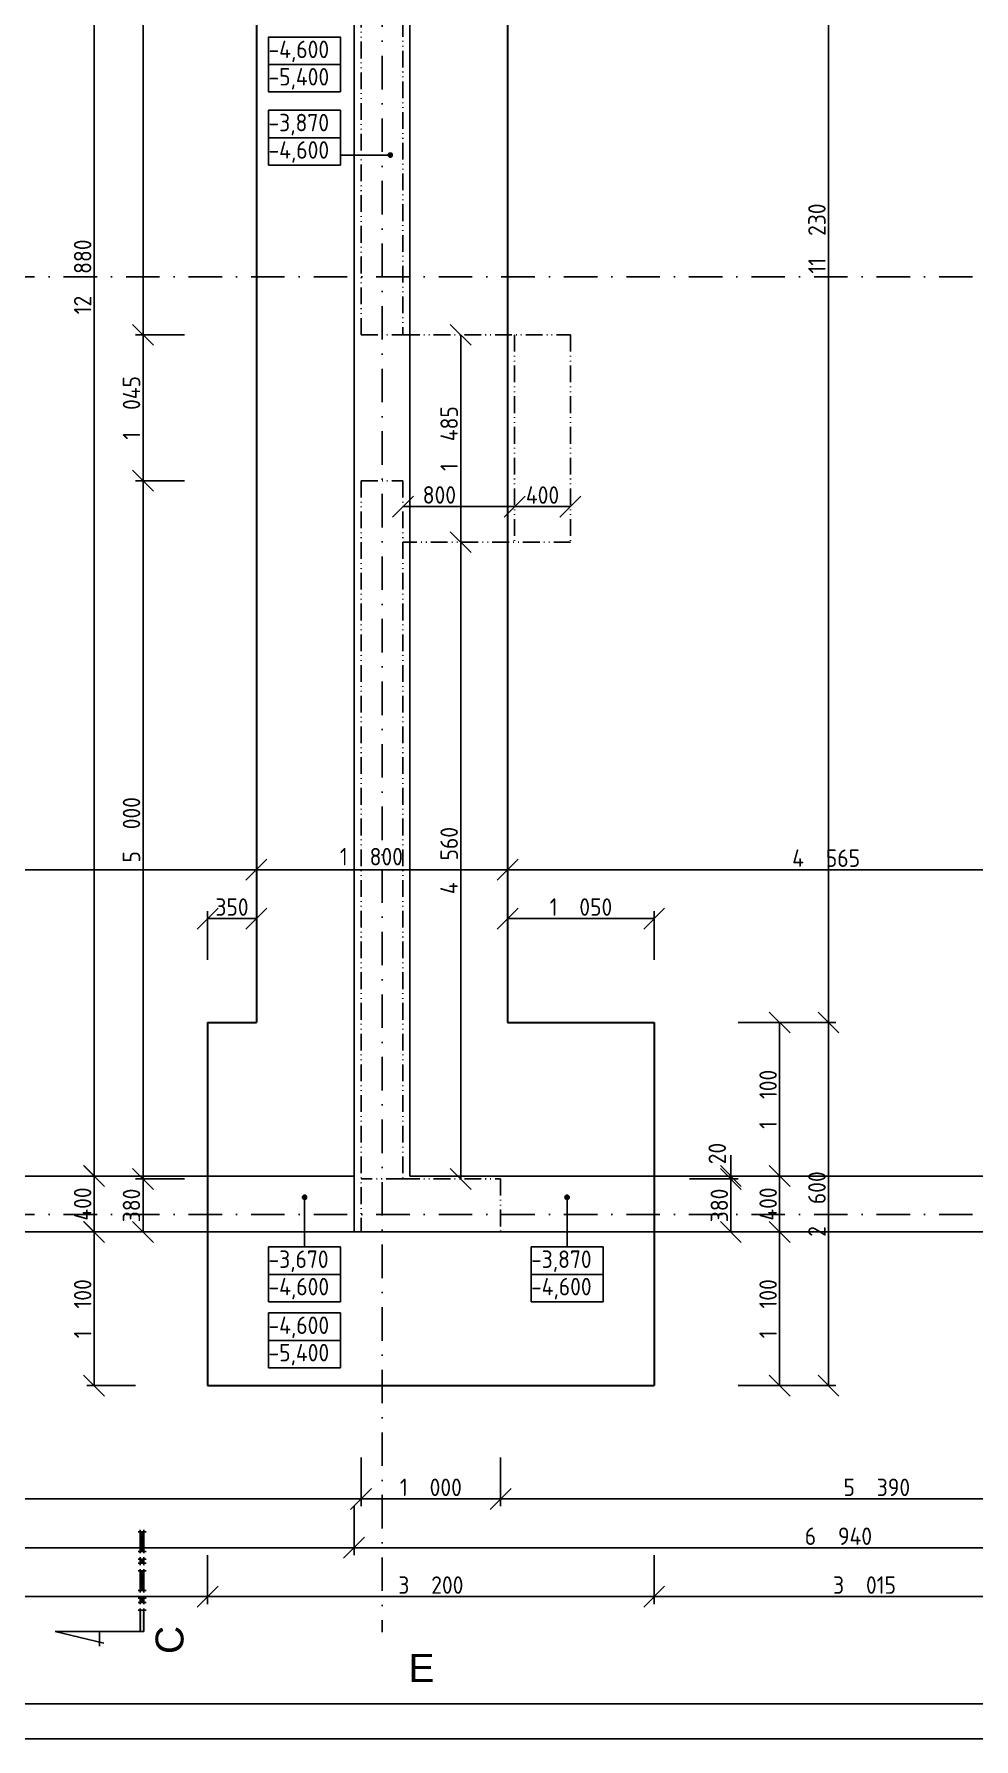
# Model space of a CAD drawing. Extents: x 4511820 to 5180432, y -1526536 to -944957.
# Drawn here: x 4998168 to 5004902, y -1502899 to -1490689 of the extents above; entities that cross this region are included whole.
import ezdxf

# ---------------------------------------------------------------- set-up
doc = ezdxf.new("R2010")
doc.units = 0
doc.header["$MEASUREMENT"] = 0
doc.linetypes.add('ACAD_ISO12W100', pattern=[22, 12, -3, 0.5, -3, 0.5, -3])
doc.linetypes.add('BODKOCIARKOVANA_3', pattern=[5.6, 3, -1.3, 0, -1.3])
doc.layers.get('0').update_dxf_attribs({"linetype": 'CONTINUOUS'})
doc.layers.get('Defpoints').update_dxf_attribs({"color": 61, "linetype": 'CONTINUOUS'})
for name, color, linetype in [('KÓTY', 4, 'CONTINUOUS'), ('MÚRY', 1, 'CONTINUOUS'), ('osi', 253, 'CONTINUOUS'), ('TENKÁ', 7, 'CONTINUOUS')]:
    doc.layers.add(name, color=color, linetype=linetype)
doc.styles.add('styl1', font='arial.ttf')
doc.styles.add('STYLE1', font='isocp.shx')
doc.dimstyles.new('STANDARD-50', dxfattribs={"dimtxt": 125, "dimasz": 150, "dimexe": 10, "dimexo": 200, "dimgap": 20, "dimtad": 1, "dimdsep": 46, "dimlunit": 6, "dimtxsty": 'STYLE1', "dimblk1": 'OBLIQUE', "dimblk2": 'OBLIQUE', "dimsah": 1, "dimcen": 2.5, "dimse1": 1, "dimse2": 1, "dimadec": 0, "dimazin": 0, "dimtfac": 1, "dimtmove": 1, "dimatfit": 3, "dimldrblk": 'OBLIQUE', "dimfxl": 1, "dimtolj": 1, "dimtzin": 0, "dimarcsym": 0})

# ---------------------------------------------------------------- blocks, each defined once
blk = doc.blocks.new('_OBLIQUE')
at = {"color": 0, "linetype": 'ByBlock'}
blk.add_line((-0.5, -0.5), (0.5, 0.5), dxfattribs=at)
blk = doc.blocks.new('*D43510')
at = {"layer": 'Defpoints', "color": 0}
for p in [(5002611, -1497768), (5002611, -1500368), (5003860, -1500368)]:
    blk.add_point(p, dxfattribs=at)
at = {"layer": 'KÓTY', "color": 0, "lineweight": -2}
blk.add_line((5003860, -1497768), (5003860, -1500368), dxfattribs=at)
at = {"layer": 'KÓTY', "color": 0, "linetype": 'ByBlock', "lineweight": -2, "xscale": 150, "yscale": 150, "zscale": 150}
for p, rotation in [((5003860, -1497768), 90), ((5003860, -1500368), 270)]:
    blk.add_blockref('_OBLIQUE', p, dxfattribs=dict(at, rotation=rotation))
at = {"layer": 'KÓTY', "color": 0, "insert": (5003777, -1499068), "char_height": 125, "attachment_point": 5, "rotation": 90, "style": 'STYLE1'}
blk.add_mtext('\\A1;2ﾠ600', dxfattribs=at)
blk = doc.blocks.new('*D43511')
at = {"layer": 'Defpoints', "color": 0}
for p in [(5001561, -1486538), (5001561, -1497768), (5003860, -1497768)]:
    blk.add_point(p, dxfattribs=at)
at = {"layer": 'KÓTY', "color": 0, "lineweight": -2}
blk.add_line((5003860, -1486538), (5003860, -1497768), dxfattribs=at)
at = {"layer": 'KÓTY', "color": 0, "linetype": 'ByBlock', "lineweight": -2, "xscale": 150, "yscale": 150, "zscale": 150}
for p, rotation in [((5003860, -1486538), 90), ((5003860, -1497768), 270)]:
    blk.add_blockref('_OBLIQUE', p, dxfattribs=dict(at, rotation=rotation))
at = {"layer": 'KÓTY', "color": 0, "insert": (5003777, -1492153), "char_height": 125, "attachment_point": 5, "rotation": 90, "style": 'STYLE1'}
blk.add_mtext('\\A1;11ﾠ230', dxfattribs=at)
blk = doc.blocks.new('*D43513')
at = {"layer": 'Defpoints', "color": 0}
for p in [(5002611, -1497768), (5002611, -1498868), (5003510, -1498868)]:
    blk.add_point(p, dxfattribs=at)
at = {"layer": 'KÓTY', "color": 0, "lineweight": -2}
blk.add_line((5003510, -1497768), (5003510, -1498868), dxfattribs=at)
at = {"layer": 'KÓTY', "color": 0, "linetype": 'ByBlock', "lineweight": -2, "xscale": 150, "yscale": 150, "zscale": 150}
for p, rotation in [((5003510, -1497768), 90), ((5003510, -1498868), 270)]:
    blk.add_blockref('_OBLIQUE', p, dxfattribs=dict(at, rotation=rotation))
at = {"layer": 'KÓTY', "color": 0, "insert": (5003427, -1498318), "char_height": 125, "attachment_point": 5, "rotation": 90, "style": 'STYLE1'}
blk.add_mtext('\\A1;1ﾠ100', dxfattribs=at)
blk = doc.blocks.new('*D43514')
at = {"layer": 'Defpoints', "color": 0}
for p in [(5002611, -1498868), (5002611, -1499268), (5003510, -1499268)]:
    blk.add_point(p, dxfattribs=at)
at = {"layer": 'KÓTY', "color": 0, "lineweight": -2}
blk.add_line((5003510, -1498868), (5003510, -1499268), dxfattribs=at)
at = {"layer": 'KÓTY', "color": 0, "linetype": 'ByBlock', "lineweight": -2, "xscale": 150, "yscale": 150, "zscale": 150}
for p, rotation in [((5003510, -1498868), 90), ((5003510, -1499268), 270)]:
    blk.add_blockref('_OBLIQUE', p, dxfattribs=dict(at, rotation=rotation))
at = {"layer": 'KÓTY', "color": 0, "insert": (5003427.5, -1499068), "char_height": 125, "attachment_point": 5, "rotation": 90, "style": 'STYLE1'}
blk.add_mtext('\\A1;400', dxfattribs=at)
blk = doc.blocks.new('*D43515')
at = {"layer": 'Defpoints', "color": 0}
for p in [(5002611, -1499268), (5002611, -1500368), (5003510, -1500368)]:
    blk.add_point(p, dxfattribs=at)
at = {"layer": 'KÓTY', "color": 0, "lineweight": -2}
blk.add_line((5003510, -1499268), (5003510, -1500368), dxfattribs=at)
at = {"layer": 'KÓTY', "color": 0, "linetype": 'ByBlock', "lineweight": -2, "xscale": 150, "yscale": 150, "zscale": 150}
for p, rotation in [((5003510, -1499268), 90), ((5003510, -1500368), 270)]:
    blk.add_blockref('_OBLIQUE', p, dxfattribs=dict(at, rotation=rotation))
at = {"layer": 'KÓTY', "color": 0, "insert": (5003427, -1499818), "char_height": 125, "attachment_point": 5, "rotation": 90, "style": 'STYLE1'}
blk.add_mtext('\\A1;1ﾠ100', dxfattribs=at)
blk = doc.blocks.new('*D43516')
at = {"layer": 'Defpoints', "color": 0}
for p in [(5001511, -1498888), (5001511, -1499268), (5003160, -1499268)]:
    blk.add_point(p, dxfattribs=at)
at = {"layer": 'KÓTY', "color": 0, "lineweight": -2}
blk.add_line((5003160, -1498888), (5003160, -1499268), dxfattribs=at)
at = {"layer": 'KÓTY', "color": 0, "linetype": 'ByBlock', "lineweight": -2, "xscale": 150, "yscale": 150, "zscale": 150}
for p, rotation in [((5003160, -1498888), 90), ((5003160, -1499268), 270)]:
    blk.add_blockref('_OBLIQUE', p, dxfattribs=dict(at, rotation=rotation))
at = {"layer": 'KÓTY', "color": 0, "insert": (5003077.5, -1499078), "char_height": 125, "attachment_point": 5, "rotation": 90, "style": 'STYLE1'}
blk.add_mtext('\\A1;380', dxfattribs=at)
blk = doc.blocks.new('*D43517')
at = {"layer": 'Defpoints', "color": 0}
for p in [(5001511, -1498868), (5001511, -1498888), (5003160, -1498868)]:
    blk.add_point(p, dxfattribs=at)
at = {"layer": 'KÓTY', "color": 0, "lineweight": -2}
for p, q in [((5003160, -1498868), (5003160, -1498718)), ((5003160, -1498888), (5003160, -1498868)), ((5003160, -1498888), (5003160, -1499038))]:
    blk.add_line(p, q, dxfattribs=at)
at = {"layer": 'KÓTY', "color": 0, "linetype": 'ByBlock', "lineweight": -2, "xscale": 150, "yscale": 150, "zscale": 150}
for p, rotation in [((5003160, -1498868), 270), ((5003160, -1498888), 90)]:
    blk.add_blockref('_OBLIQUE', p, dxfattribs=dict(at, rotation=rotation))
at = {"layer": 'KÓTY', "color": 0, "insert": (5003062.5, -1498706.5), "char_height": 125, "attachment_point": 5, "rotation": 90, "style": 'STYLE1'}
blk.add_mtext('\\A1;20', dxfattribs=at)
blk = doc.blocks.new('*D43572')
at = {"layer": 'Defpoints', "color": 0}
for p in [(4980571, -1498918), (5000461, -1498918), (5000461, -1501530)]:
    blk.add_point(p, dxfattribs=at)
at = {"layer": 'KÓTY', "color": 0, "lineweight": -2}
blk.add_line((4980571, -1501530), (5000461, -1501530), dxfattribs=at)
at = {"layer": 'KÓTY', "color": 0, "linetype": 'ByBlock', "lineweight": -2, "xscale": 150, "yscale": 150, "zscale": 150, "rotation": 180}
blk.add_blockref('_OBLIQUE', (4980571, -1501530), dxfattribs=at)
at = {"layer": 'KÓTY', "color": 0, "linetype": 'ByBlock', "lineweight": -2, "xscale": 150, "yscale": 150, "zscale": 150}
blk.add_blockref('_OBLIQUE', (5000461, -1501530), dxfattribs=at)
at = {"layer": 'KÓTY', "color": 0, "insert": (4990516, -1501447), "char_height": 125, "attachment_point": 5, "style": 'STYLE1'}
blk.add_mtext('\\A1;19ﾠ890', dxfattribs=at)
blk = doc.blocks.new('*D43573')
at = {"layer": 'Defpoints', "color": 0}
for p in [(4995051, -1500068), (4999411, -1500368), (4999411, -1501880)]:
    blk.add_point(p, dxfattribs=at)
at = {"layer": 'KÓTY', "color": 0, "lineweight": -2}
blk.add_line((4995051, -1501880), (4999411, -1501880), dxfattribs=at)
at = {"layer": 'KÓTY', "color": 0, "linetype": 'ByBlock', "lineweight": -2, "xscale": 150, "yscale": 150, "zscale": 150, "rotation": 180}
blk.add_blockref('_OBLIQUE', (4995051, -1501880), dxfattribs=at)
at = {"layer": 'KÓTY', "color": 0, "linetype": 'ByBlock', "lineweight": -2, "xscale": 150, "yscale": 150, "zscale": 150}
blk.add_blockref('_OBLIQUE', (4999411, -1501880), dxfattribs=at)
at = {"layer": 'KÓTY', "color": 0, "insert": (4997231, -1501797), "char_height": 125, "attachment_point": 5, "style": 'STYLE1'}
blk.add_mtext('\\A1;4ﾠ360', dxfattribs=at)
blk = doc.blocks.new('*D43574')
at = {"layer": 'Defpoints', "color": 0}
for p in [(4999411, -1500368), (5002611, -1500368), (5002611, -1501880)]:
    blk.add_point(p, dxfattribs=at)
at = {"layer": 'KÓTY', "color": 0, "lineweight": -2}
blk.add_line((4999411, -1501880), (5002611, -1501880), dxfattribs=at)
at = {"layer": 'KÓTY', "color": 0, "linetype": 'ByBlock', "lineweight": -2, "xscale": 150, "yscale": 150, "zscale": 150, "rotation": 180}
blk.add_blockref('_OBLIQUE', (4999411, -1501880), dxfattribs=at)
at = {"layer": 'KÓTY', "color": 0, "linetype": 'ByBlock', "lineweight": -2, "xscale": 150, "yscale": 150, "zscale": 150}
blk.add_blockref('_OBLIQUE', (5002611, -1501880), dxfattribs=at)
at = {"layer": 'KÓTY', "color": 0, "insert": (5001011, -1501797), "char_height": 125, "attachment_point": 5, "style": 'STYLE1'}
blk.add_mtext('\\A1;3ﾠ200', dxfattribs=at)
blk = doc.blocks.new('*D43575')
at = {"layer": 'Defpoints', "color": 0}
for p in [(5002611, -1500368), (5005626, -1500368), (5005626, -1501880)]:
    blk.add_point(p, dxfattribs=at)
at = {"layer": 'KÓTY', "color": 0, "lineweight": -2}
blk.add_line((5002611, -1501880), (5005626, -1501880), dxfattribs=at)
at = {"layer": 'KÓTY', "color": 0, "linetype": 'ByBlock', "lineweight": -2, "xscale": 150, "yscale": 150, "zscale": 150, "rotation": 180}
blk.add_blockref('_OBLIQUE', (5002611, -1501880), dxfattribs=at)
at = {"layer": 'KÓTY', "color": 0, "linetype": 'ByBlock', "lineweight": -2, "xscale": 150, "yscale": 150, "zscale": 150}
blk.add_blockref('_OBLIQUE', (5005626, -1501880), dxfattribs=at)
at = {"layer": 'KÓTY', "color": 0, "insert": (5004118, -1501797), "char_height": 125, "attachment_point": 5, "style": 'STYLE1'}
blk.add_mtext('\\A1;3ﾠ015', dxfattribs=at)
blk = doc.blocks.new('*D43586')
at = {"layer": 'Defpoints', "color": 0}
for p in [(4994251, -1499268), (5000511, -1499268), (5000511, -1501180)]:
    blk.add_point(p, dxfattribs=at)
at = {"layer": 'KÓTY', "color": 0, "lineweight": -2}
blk.add_line((4994251, -1501180), (5000511, -1501180), dxfattribs=at)
at = {"layer": 'KÓTY', "color": 0, "linetype": 'ByBlock', "lineweight": -2, "xscale": 150, "yscale": 150, "zscale": 150, "rotation": 180}
blk.add_blockref('_OBLIQUE', (4994251, -1501180), dxfattribs=at)
at = {"layer": 'KÓTY', "color": 0, "linetype": 'ByBlock', "lineweight": -2, "xscale": 150, "yscale": 150, "zscale": 150}
blk.add_blockref('_OBLIQUE', (5000511, -1501180), dxfattribs=at)
at = {"layer": 'KÓTY', "color": 0, "insert": (4997381, -1501097), "char_height": 125, "attachment_point": 5, "style": 'STYLE1'}
blk.add_mtext('\\A1;6ﾠ260', dxfattribs=at)
blk = doc.blocks.new('*D43587')
at = {"layer": 'Defpoints', "color": 0}
for p in [(5001511, -1499078), (5000511, -1499268), (5001511, -1501180)]:
    blk.add_point(p, dxfattribs=at)
at = {"layer": 'KÓTY', "color": 0, "lineweight": -2}
blk.add_line((5000511, -1501180), (5001511, -1501180), dxfattribs=at)
at = {"layer": 'KÓTY', "color": 0, "linetype": 'ByBlock', "lineweight": -2, "xscale": 150, "yscale": 150, "zscale": 150, "rotation": 180}
blk.add_blockref('_OBLIQUE', (5000511, -1501180), dxfattribs=at)
at = {"layer": 'KÓTY', "color": 0, "linetype": 'ByBlock', "lineweight": -2, "xscale": 150, "yscale": 150, "zscale": 150}
blk.add_blockref('_OBLIQUE', (5001511, -1501180), dxfattribs=at)
at = {"layer": 'KÓTY', "color": 0, "insert": (5001011, -1501097), "char_height": 125, "attachment_point": 5, "style": 'STYLE1'}
blk.add_mtext('\\A1;1ﾠ000', dxfattribs=at)
blk = doc.blocks.new('*D43588')
at = {"layer": 'Defpoints', "color": 0}
for p in [(5001511, -1499078), (5006901, -1499268), (5006901, -1501180)]:
    blk.add_point(p, dxfattribs=at)
at = {"layer": 'KÓTY', "color": 0, "lineweight": -2}
blk.add_line((5001511, -1501180), (5006901, -1501180), dxfattribs=at)
at = {"layer": 'KÓTY', "color": 0, "linetype": 'ByBlock', "lineweight": -2, "xscale": 150, "yscale": 150, "zscale": 150, "rotation": 180}
blk.add_blockref('_OBLIQUE', (5001511, -1501180), dxfattribs=at)
at = {"layer": 'KÓTY', "color": 0, "linetype": 'ByBlock', "lineweight": -2, "xscale": 150, "yscale": 150, "zscale": 150}
blk.add_blockref('_OBLIQUE', (5006901, -1501180), dxfattribs=at)
at = {"layer": 'KÓTY', "color": 0, "insert": (5004206, -1501097), "char_height": 125, "attachment_point": 5, "style": 'STYLE1'}
blk.add_mtext('\\A1;5ﾠ390', dxfattribs=at)
blk = doc.blocks.new('*D43606')
at = {"layer": 'Defpoints', "color": 0}
for p in [(5000461, -1499268), (5007401, -1499268), (5007401, -1501530)]:
    blk.add_point(p, dxfattribs=at)
at = {"layer": 'KÓTY', "color": 0, "lineweight": -2}
blk.add_line((5000461, -1501530), (5007401, -1501530), dxfattribs=at)
at = {"layer": 'KÓTY', "color": 0, "linetype": 'ByBlock', "lineweight": -2, "xscale": 150, "yscale": 150, "zscale": 150, "rotation": 180}
blk.add_blockref('_OBLIQUE', (5000461, -1501530), dxfattribs=at)
at = {"layer": 'KÓTY', "color": 0, "linetype": 'ByBlock', "lineweight": -2, "xscale": 150, "yscale": 150, "zscale": 150}
blk.add_blockref('_OBLIQUE', (5007401, -1501530), dxfattribs=at)
at = {"layer": 'KÓTY', "color": 0, "insert": (5003931, -1501447), "char_height": 125, "attachment_point": 5, "style": 'STYLE1'}
blk.add_mtext('\\A1;6ﾠ940', dxfattribs=at)
blk = doc.blocks.new('*D43609')
at = {"layer": 'Defpoints', "color": 0}
for p in [(5000461, -1485988), (4998598, -1498868), (5000461, -1498868)]:
    blk.add_point(p, dxfattribs=at)
at = {"layer": 'KÓTY', "color": 0, "lineweight": -2}
blk.add_line((4998598, -1485988), (4998598, -1498868), dxfattribs=at)
at = {"layer": 'KÓTY', "color": 0, "linetype": 'ByBlock', "lineweight": -2, "xscale": 150, "yscale": 150, "zscale": 150}
for p, rotation in [((4998598, -1485988), 90), ((4998598, -1498868), 270)]:
    blk.add_blockref('_OBLIQUE', p, dxfattribs=dict(at, rotation=rotation))
at = {"layer": 'KÓTY', "color": 0, "insert": (4998516, -1492428), "char_height": 125, "attachment_point": 5, "rotation": 90, "style": 'STYLE1'}
blk.add_mtext('\\A1;12ﾠ880', dxfattribs=at)
blk = doc.blocks.new('*D43612')
at = {"layer": 'Defpoints', "color": 0}
for p in [(4999411, -1498868), (4998598.5, -1499268), (4999411, -1499268)]:
    blk.add_point(p, dxfattribs=at)
at = {"layer": 'KÓTY', "color": 0, "lineweight": -2}
blk.add_line((4998598.5, -1498868), (4998598.5, -1499268), dxfattribs=at)
at = {"layer": 'KÓTY', "color": 0, "linetype": 'ByBlock', "lineweight": -2, "xscale": 150, "yscale": 150, "zscale": 150}
for p, rotation in [((4998598.5, -1498868), 90), ((4998598.5, -1499268), 270)]:
    blk.add_blockref('_OBLIQUE', p, dxfattribs=dict(at, rotation=rotation))
at = {"layer": 'KÓTY', "color": 0, "insert": (4998516, -1499068), "char_height": 125, "attachment_point": 5, "rotation": 90, "style": 'STYLE1'}
blk.add_mtext('\\A1;400', dxfattribs=at)
blk = doc.blocks.new('*D43613')
at = {"layer": 'Defpoints', "color": 0}
for p in [(4999411, -1499268), (4998598, -1500368), (4999411, -1500368)]:
    blk.add_point(p, dxfattribs=at)
at = {"layer": 'KÓTY', "color": 0, "lineweight": -2}
blk.add_line((4998598, -1499268), (4998598, -1500368), dxfattribs=at)
at = {"layer": 'KÓTY', "color": 0, "linetype": 'ByBlock', "lineweight": -2, "xscale": 150, "yscale": 150, "zscale": 150}
for p, rotation in [((4998598, -1499268), 90), ((4998598, -1500368), 270)]:
    blk.add_blockref('_OBLIQUE', p, dxfattribs=dict(at, rotation=rotation))
at = {"layer": 'KÓTY', "color": 0, "insert": (4998516, -1499818), "char_height": 125, "attachment_point": 5, "rotation": 90, "style": 'STYLE1'}
blk.add_mtext('\\A1;1ﾠ100', dxfattribs=at)
blk = doc.blocks.new('*D43616')
at = {"layer": 'Defpoints', "color": 0}
for p in [(5000511, -1485968), (4998949, -1492843), (5000661, -1492843)]:
    blk.add_point(p, dxfattribs=at)
at = {"layer": 'KÓTY', "color": 0, "lineweight": -2}
blk.add_line((4998949, -1485968), (4998949, -1492843), dxfattribs=at)
at = {"layer": 'KÓTY', "color": 0, "linetype": 'ByBlock', "lineweight": -2, "xscale": 150, "yscale": 150, "zscale": 150}
for p, rotation in [((4998949, -1485968), 90), ((4998949, -1492843), 270)]:
    blk.add_blockref('_OBLIQUE', p, dxfattribs=dict(at, rotation=rotation))
at = {"layer": 'KÓTY', "color": 0, "insert": (4998866, -1489406), "char_height": 125, "attachment_point": 5, "rotation": 90, "style": 'STYLE1'}
blk.add_mtext('\\A1;6ﾠ875', dxfattribs=at)
blk = doc.blocks.new('*D43617')
at = {"layer": 'Defpoints', "color": 0}
for p in [(5000511, -1492843), (4998949, -1493888), (5000661, -1493888)]:
    blk.add_point(p, dxfattribs=at)
at = {"layer": 'KÓTY', "color": 0, "lineweight": -2}
blk.add_line((4998949, -1492843), (4998949, -1493888), dxfattribs=at)
at = {"layer": 'KÓTY', "color": 0, "linetype": 'ByBlock', "lineweight": -2, "xscale": 150, "yscale": 150, "zscale": 150}
for p, rotation in [((4998949, -1492843), 90), ((4998949, -1493888), 270)]:
    blk.add_blockref('_OBLIQUE', p, dxfattribs=dict(at, rotation=rotation))
at = {"layer": 'KÓTY', "color": 0, "insert": (4998866, -1493366), "char_height": 125, "attachment_point": 5, "rotation": 90, "style": 'STYLE1'}
blk.add_mtext('\\A1;1ﾠ045', dxfattribs=at)
blk = doc.blocks.new('*D43618')
at = {"layer": 'Defpoints', "color": 0}
for p in [(5000511, -1493888), (4998949, -1498888), (5000511, -1498888)]:
    blk.add_point(p, dxfattribs=at)
at = {"layer": 'KÓTY', "color": 0, "lineweight": -2}
blk.add_line((4998949, -1493888), (4998949, -1498888), dxfattribs=at)
at = {"layer": 'KÓTY', "color": 0, "linetype": 'ByBlock', "lineweight": -2, "xscale": 150, "yscale": 150, "zscale": 150}
for p, rotation in [((4998949, -1493888), 90), ((4998949, -1498888), 270)]:
    blk.add_blockref('_OBLIQUE', p, dxfattribs=dict(at, rotation=rotation))
at = {"layer": 'KÓTY', "color": 0, "insert": (4998866, -1496388), "char_height": 125, "attachment_point": 5, "rotation": 90, "style": 'STYLE1'}
blk.add_mtext('\\A1;5ﾠ000', dxfattribs=at)
blk = doc.blocks.new('*D43619')
at = {"layer": 'Defpoints', "color": 0}
for p in [(5000511, -1498888), (4998948.5, -1499268), (5000511, -1499268)]:
    blk.add_point(p, dxfattribs=at)
at = {"layer": 'KÓTY', "color": 0, "lineweight": -2}
blk.add_line((4998948.5, -1498888), (4998948.5, -1499268), dxfattribs=at)
at = {"layer": 'KÓTY', "color": 0, "linetype": 'ByBlock', "lineweight": -2, "xscale": 150, "yscale": 150, "zscale": 150}
for p, rotation in [((4998948.5, -1498888), 90), ((4998948.5, -1499268), 270)]:
    blk.add_blockref('_OBLIQUE', p, dxfattribs=dict(at, rotation=rotation))
at = {"layer": 'KÓTY', "color": 0, "insert": (4998866, -1499078), "char_height": 125, "attachment_point": 5, "rotation": 90, "style": 'STYLE1'}
blk.add_mtext('\\A1;380', dxfattribs=at)
blk = doc.blocks.new('*D43620')
at = {"layer": 'Defpoints', "color": 0}
for p in [(5000811, -1494328), (5000811, -1498888), (5001225, -1498888)]:
    blk.add_point(p, dxfattribs=at)
at = {"layer": 'KÓTY', "color": 0, "lineweight": -2}
blk.add_line((5001225, -1494328), (5001225, -1498888), dxfattribs=at)
at = {"layer": 'KÓTY', "color": 0, "linetype": 'ByBlock', "lineweight": -2, "xscale": 150, "yscale": 150, "zscale": 150}
for p, rotation in [((5001225, -1494328), 90), ((5001225, -1498888), 270)]:
    blk.add_blockref('_OBLIQUE', p, dxfattribs=dict(at, rotation=rotation))
at = {"layer": 'KÓTY', "color": 0, "insert": (5001142, -1496608), "char_height": 125, "attachment_point": 5, "rotation": 90, "style": 'STYLE1'}
blk.add_mtext('\\A1;4ﾠ560', dxfattribs=at)
blk = doc.blocks.new('*D43621')
at = {"layer": 'Defpoints', "color": 0}
for p in [(5001225, -1492843), (5002011, -1492843), (5002011, -1494328)]:
    blk.add_point(p, dxfattribs=at)
at = {"layer": 'KÓTY', "color": 0, "lineweight": -2}
blk.add_line((5001225, -1494328), (5001225, -1492843), dxfattribs=at)
at = {"layer": 'KÓTY', "color": 0, "linetype": 'ByBlock', "lineweight": -2, "xscale": 150, "yscale": 150, "zscale": 150}
for p, rotation in [((5001225, -1492843), 90), ((5001225, -1494328), 270)]:
    blk.add_blockref('_OBLIQUE', p, dxfattribs=dict(at, rotation=rotation))
at = {"layer": 'KÓTY', "color": 0, "insert": (5001142, -1493586), "char_height": 125, "attachment_point": 5, "rotation": 90, "style": 'STYLE1'}
blk.add_mtext('\\A1;1ﾠ485', dxfattribs=at)
blk = doc.blocks.new('*D43622')
at = {"layer": 'Defpoints', "color": 0}
for p in [(5000811, -1493888), (5001611, -1493888), (5001611, -1494073)]:
    blk.add_point(p, dxfattribs=at)
at = {"layer": 'KÓTY', "color": 0, "lineweight": -2}
blk.add_line((5000811, -1494073), (5001611, -1494073), dxfattribs=at)
at = {"layer": 'KÓTY', "color": 0, "linetype": 'ByBlock', "lineweight": -2, "xscale": 150, "yscale": 150, "zscale": 150, "rotation": 180}
blk.add_blockref('_OBLIQUE', (5000811, -1494073), dxfattribs=at)
at = {"layer": 'KÓTY', "color": 0, "linetype": 'ByBlock', "lineweight": -2, "xscale": 150, "yscale": 150, "zscale": 150}
blk.add_blockref('_OBLIQUE', (5001611, -1494073), dxfattribs=at)
at = {"layer": 'KÓTY', "color": 0, "insert": (5001072, -1493989.5), "char_height": 125, "attachment_point": 5, "style": 'STYLE1'}
blk.add_mtext('\\A1;800', dxfattribs=at)
blk = doc.blocks.new('*D43623')
at = {"layer": 'Defpoints', "color": 0}
for p in [(5002011, -1494073), (5001611, -1494328), (5002011, -1494328)]:
    blk.add_point(p, dxfattribs=at)
at = {"layer": 'KÓTY', "color": 0, "lineweight": -2}
blk.add_line((5001611, -1494073), (5002011, -1494073), dxfattribs=at)
at = {"layer": 'KÓTY', "color": 0, "linetype": 'ByBlock', "lineweight": -2, "xscale": 150, "yscale": 150, "zscale": 150, "rotation": 180}
blk.add_blockref('_OBLIQUE', (5001611, -1494073), dxfattribs=at)
at = {"layer": 'KÓTY', "color": 0, "linetype": 'ByBlock', "lineweight": -2, "xscale": 150, "yscale": 150, "zscale": 150}
blk.add_blockref('_OBLIQUE', (5002011, -1494073), dxfattribs=at)
at = {"layer": 'KÓTY', "color": 0, "insert": (5001811, -1493990.5), "char_height": 125, "attachment_point": 5, "style": 'STYLE1'}
blk.add_mtext('\\A1;400', dxfattribs=at)
blk = doc.blocks.new('*D43652')
at = {"layer": 'Defpoints', "color": 0}
for p in [(5001561, -1495468), (5006126, -1495468), (5001561, -1496674)]:
    blk.add_point(p, dxfattribs=at)
at = {"layer": 'KÓTY', "color": 0, "lineweight": -2}
blk.add_line((5006126, -1496674), (5001561, -1496674), dxfattribs=at)
at = {"layer": 'KÓTY', "color": 0, "linetype": 'ByBlock', "lineweight": -2, "xscale": 150, "yscale": 150, "zscale": 150, "rotation": 180}
blk.add_blockref('_OBLIQUE', (5001561, -1496674), dxfattribs=at)
at = {"layer": 'KÓTY', "color": 0, "linetype": 'ByBlock', "lineweight": -2, "xscale": 150, "yscale": 150, "zscale": 150}
blk.add_blockref('_OBLIQUE', (5006126, -1496674), dxfattribs=at)
at = {"layer": 'KÓTY', "color": 0, "insert": (5003843, -1496591), "char_height": 125, "attachment_point": 5, "style": 'STYLE1'}
blk.add_mtext('\\A1;4ﾠ565', dxfattribs=at)
blk = doc.blocks.new('*D43653')
at = {"layer": 'Defpoints', "color": 0}
for p in [(4999761, -1496674), (4999761, -1496674), (5001561, -1496674)]:
    blk.add_point(p, dxfattribs=at)
at = {"layer": 'KÓTY', "color": 0, "lineweight": -2}
blk.add_line((5001561, -1496674), (4999761, -1496674), dxfattribs=at)
at = {"layer": 'KÓTY', "color": 0, "linetype": 'ByBlock', "lineweight": -2, "xscale": 150, "yscale": 150, "zscale": 150, "rotation": 180}
blk.add_blockref('_OBLIQUE', (4999761, -1496674), dxfattribs=at)
at = {"layer": 'KÓTY', "color": 0, "linetype": 'ByBlock', "lineweight": -2, "xscale": 150, "yscale": 150, "zscale": 150}
blk.add_blockref('_OBLIQUE', (5001561, -1496674), dxfattribs=at)
at = {"layer": 'KÓTY', "color": 0, "insert": (5000585, -1496580), "char_height": 125, "attachment_point": 5, "style": 'STYLE1'}
blk.add_mtext('\\A1;1ﾠ800', dxfattribs=at)
blk = doc.blocks.new('*D43654')
at = {"layer": 'Defpoints', "color": 0}
for p in [(4995051, -1496674), (4995051, -1497768), (4999761, -1497768)]:
    blk.add_point(p, dxfattribs=at)
at = {"layer": 'KÓTY', "color": 0, "lineweight": -2}
blk.add_line((4999761, -1496674), (4995051, -1496674), dxfattribs=at)
at = {"layer": 'KÓTY', "color": 0, "linetype": 'ByBlock', "lineweight": -2, "xscale": 150, "yscale": 150, "zscale": 150, "rotation": 180}
blk.add_blockref('_OBLIQUE', (4995051, -1496674), dxfattribs=at)
at = {"layer": 'KÓTY', "color": 0, "linetype": 'ByBlock', "lineweight": -2, "xscale": 150, "yscale": 150, "zscale": 150}
blk.add_blockref('_OBLIQUE', (4999761, -1496674), dxfattribs=at)
at = {"layer": 'KÓTY', "color": 0, "insert": (4997238, -1496580), "char_height": 125, "attachment_point": 5, "style": 'STYLE1'}
blk.add_mtext('\\A1;4ﾠ710', dxfattribs=at)
blk = doc.blocks.new('*D43667')
at = {"layer": 'Defpoints', "color": 0}
for p in [(5002611, -1497024), (5001561, -1497768), (5002611, -1497768)]:
    blk.add_point(p, dxfattribs=at)
at = {"layer": 'KÓTY', "color": 0, "lineweight": -2}
blk.add_line((5001561, -1497024), (5002611, -1497024), dxfattribs=at)
at = {"layer": 'KÓTY', "color": 0, "linetype": 'ByBlock', "lineweight": -2, "xscale": 150, "yscale": 150, "zscale": 150, "rotation": 180}
blk.add_blockref('_OBLIQUE', (5001561, -1497024), dxfattribs=at)
at = {"layer": 'KÓTY', "color": 0, "linetype": 'ByBlock', "lineweight": -2, "xscale": 150, "yscale": 150, "zscale": 150}
blk.add_blockref('_OBLIQUE', (5002611, -1497024), dxfattribs=at)
at = {"layer": 'KÓTY', "color": 0, "insert": (5002086, -1496941), "char_height": 125, "attachment_point": 5, "style": 'STYLE1'}
blk.add_mtext('\\A1;1ﾠ050', dxfattribs=at)
blk = doc.blocks.new('*D43668')
at = {"layer": 'Defpoints', "color": 0}
for p in [(4999411, -1497023.5), (4999411, -1497768), (4999761, -1497768)]:
    blk.add_point(p, dxfattribs=at)
at = {"layer": 'KÓTY', "color": 0, "lineweight": -2}
blk.add_line((4999761, -1497023.5), (4999411, -1497023.5), dxfattribs=at)
at = {"layer": 'KÓTY', "color": 0, "linetype": 'ByBlock', "lineweight": -2, "xscale": 150, "yscale": 150, "zscale": 150, "rotation": 180}
blk.add_blockref('_OBLIQUE', (4999411, -1497023.5), dxfattribs=at)
at = {"layer": 'KÓTY', "color": 0, "linetype": 'ByBlock', "lineweight": -2, "xscale": 150, "yscale": 150, "zscale": 150}
blk.add_blockref('_OBLIQUE', (4999761, -1497023.5), dxfattribs=at)
at = {"layer": 'KÓTY', "color": 0, "insert": (4999586, -1496941), "char_height": 125, "attachment_point": 5, "style": 'STYLE1'}
blk.add_mtext('\\A1;350', dxfattribs=at)

msp = doc.modelspace()

# ---------------------------------------------------------------- hatches: boundary and pattern name
at = {"layer": 'KÓTY', "ltscale": 0.25}
for points in [[(5000704.5, -1491555.75, 1), (5000734.5, -1491555.75, 1)], [(5000106, -1499034.316, 1), (5000106, -1499004.316, 1)], [(5001987, -1499034.316, 1), (5001987, -1499004.316, 1)]]:
    msp.add_hatch(color=256, dxfattribs=at).paths.add_polyline_path(points)
at = {"layer": 'TENKÁ'}
h = msp.add_hatch(color=256, dxfattribs=at)
h.dxf.hatch_style = 1
h.paths.add_polyline_path([(4998955.125, -1501555.934), (4998929.25, -1501555.934), (4998929.25, -1501414.809), (4998955.125, -1501414.809)])
h = msp.add_hatch(color=256, dxfattribs=at)
h.dxf.hatch_style = 1
h.paths.add_polyline_path([(4998955.125, -1501641.059), (4998929.25, -1501641.059), (4998929.25, -1501610.809), (4998955.125, -1501610.809)])
h = msp.add_hatch(color=256, dxfattribs=at)
h.dxf.hatch_style = 1
h.paths.add_polyline_path([(4998955.125, -1501695.934), (4998955.125, -1501837.059), (4998929.25, -1501837.059), (4998929.25, -1501695.934)])
h = msp.add_hatch(color=256, dxfattribs=at)
h.dxf.hatch_style = 1
h.paths.add_polyline_path([(4998955.125, -1501922.184), (4998929.25, -1501922.184), (4998929.25, -1501891.934), (4998955.125, -1501891.934)])
h = msp.add_hatch(color=256, dxfattribs=at)
h.dxf.hatch_style = 1
h.paths.add_polyline_path([(4998955.125, -1501977.059), (4998955.125, -1502130.684), (4998929.25, -1502130.684), (4998929.25, -1501977.059)])

# ---------------------------------------------------------------- linework, layer by layer
at = {"layer": 'KÓTY'}
for p, q in [((5000719.5, -1491555.75), (5000363.316, -1491555.75)), ((4998895.097, -1492843), (4999245.097, -1492843)), ((4998895.097, -1493888), (4999245.097, -1493888)), ((4999411, -1496970.097), (4999411, -1497320.097)), ((4999411, -1496970.097), (4999411, -1497320.097)), ((5002611, -1496970.097), (5002611, -1497320.097)), ((5002611, -1496970.097), (5002611, -1497320.097)), ((5003563.403, -1497768), (5003213.403, -1497768)), ((5003913.403, -1497768), (5003563.403, -1497768)), ((4998895.097, -1498888), (4999245.097, -1498888)), ((5003213.403, -1498888), (5002863.403, -1498888)), ((5000106, -1499019.316), (5000106, -1499375.5)), ((5001987, -1499019.316), (5001987, -1499375.5)), ((4998545.097, -1500368), (4998895.097, -1500368)), ((5003563.403, -1500368), (5003213.403, -1500368)), ((5003913.403, -1500368), (5003563.403, -1500368)), ((5000511, -1501232.903), (5000511, -1500882.903)), ((5001511, -1501232.903), (5001511, -1500882.903)), ((5000461, -1501582.903), (5000461, -1501232.903)), ((4999411, -1501932.903), (4999411, -1501582.903)), ((5002611, -1501932.903), (5002611, -1501582.903))]:
    msp.add_line(p, q, dxfattribs=at)
at = {"layer": 'KÓTY', "ltscale": 0.25}
for centre in [(5000719.5, -1491555.75), (5000106, -1499019.316), (5001987, -1499019.316)]:
    msp.add_circle(centre, 15, dxfattribs=at)
at = {"layer": 'MÚRY', "linetype": 'Continuous', "lineweight": 30}
for p, q in [((4999761, -1485038), (4999761, -1497768)), ((5001561, -1486538), (5001561, -1497768)), ((4999411, -1497768), (4999411, -1500368)), ((4999411, -1497768), (4999761, -1497768)), ((5001561, -1497768), (5002611, -1497768)), ((5002611, -1497768), (5002611, -1500368)), ((4999411, -1500368), (5002611, -1500368))]:
    msp.add_line(p, q, dxfattribs=at)
at = {"layer": 'osi', "linetype": 'BODKOCIARKOVANA_3', "ltscale": 80}
for p, q in [((5000661, -1463510.809), (5000661, -1502135.094)), ((5043429.122, -1492428), (4978440.258, -1492428)), ((5043429.122, -1499143), (4978440.258, -1499143))]:
    msp.add_line(p, q, dxfattribs=at)
at = {"layer": 'TENKÁ', "color": 40, "linetype": 'ACAD_ISO12W100', "ltscale": 10}
for p, q in [((5000511, -1492843), (5000511, -1485588)), ((5000811, -1485968), (5000811, -1492843)), ((5000511, -1492843), (5000811, -1492843)), ((5000811, -1492843), (5002011, -1492843)), ((5001611, -1492843), (5001611, -1494328)), ((5002011, -1492843), (5002011, -1494328)), ((5000511, -1493888), (5000811, -1493888)), ((5000511, -1493888), (5000511, -1499268)), ((5000811, -1493888), (5000811, -1498888)), ((5002011, -1494328), (5000811, -1494328)), ((5000811, -1498888), (5000511, -1498888)), ((5000811, -1498888), (5001511, -1498888)), ((5001511, -1498888), (5001511, -1499268))]:
    msp.add_line(p, q, dxfattribs=at)
at = {"layer": 'TENKÁ'}
for p, q in [((5000461, -1499268), (5000461, -1485988)), ((5000861, -1485988), (5000861, -1498868)), ((4994251, -1498868), (5000461, -1498868)), ((5000861, -1498868), (5020631, -1498868)), ((4980571, -1499268), (5021031, -1499268)), ((4998913, -1501414.809), (4998970, -1501414.809)), ((4998929.25, -1501568.434), (4998929.25, -1501402.309)), ((4998955.125, -1501568.434), (4998955.125, -1501402.309)), ((4998913, -1501555.934), (4998970, -1501555.934)), ((4998913, -1501610.809), (4998970, -1501610.809)), ((4998913, -1501641.059), (4998970, -1501641.059)), ((4998929.25, -1501653.559), (4998929.25, -1501598.309)), ((4998955.125, -1501653.559), (4998955.125, -1501598.309)), ((4998913, -1501695.934), (4998970, -1501695.934)), ((4998929.25, -1501849.559), (4998929.25, -1501683.434)), ((4998955.125, -1501849.559), (4998955.125, -1501683.434)), ((4998913, -1501837.059), (4998970, -1501837.059)), ((4998913, -1501891.934), (4998970, -1501891.934)), ((4998929.25, -1501934.684), (4998929.25, -1501879.434)), ((4998955.125, -1501934.684), (4998955.125, -1501879.434)), ((4998913, -1501922.184), (4998970, -1501922.184)), ((4998913, -1501977.059), (4998970, -1501977.059)), ((4998929.25, -1502130.684), (4998929.25, -1501964.559)), ((4998955.125, -1502130.684), (4998955.125, -1501964.559)), ((4998320.125, -1502130.684), (4998955.125, -1502130.684)), ((4998668.75, -1502213.809), (4998320.125, -1502130.684)), ((4998637.625, -1502130.684), (4998637.625, -1502233.934))]:
    msp.add_line(p, q, dxfattribs=at)
at = {"layer": 'TENKÁ', "color": 7}
for p, q in [((5054287, -1502648.728), (4978164.533, -1502648.728)), ((5054537, -1502898.728), (4977914.533, -1502898.728))]:
    msp.add_line(p, q, dxfattribs=at)
at = {"layer": 'TENKÁ', "ltscale": 0.25}
for points in [[(5000363.316, -1490907), (5000363.316, -1490710.75), (4999848.684, -1490710.75), (4999848.684, -1490907)], [(5000363.316, -1491103.25), (5000363.316, -1490907), (4999848.684, -1490907), (4999848.684, -1491103.25)], [(5000363.316, -1491431.25), (5000363.316, -1491235), (4999848.684, -1491235), (4999848.684, -1491431.25)], [(5000363.316, -1491627.5), (5000363.316, -1491431.25), (4999848.684, -1491431.25), (4999848.684, -1491627.5)], [(5000363.316, -1499571.75), (5000363.316, -1499375.5), (4999848.684, -1499375.5), (4999848.684, -1499571.75)], [(5002244.316, -1499571.75), (5002244.316, -1499375.5), (5001729.684, -1499375.5), (5001729.684, -1499571.75)], [(5000363.316, -1499768), (5000363.316, -1499571.75), (4999848.684, -1499571.75), (4999848.684, -1499768)], [(5002244.316, -1499768), (5002244.316, -1499571.75), (5001729.684, -1499571.75), (5001729.684, -1499768)], [(5000363.316, -1500044.5), (5000363.316, -1499848.25), (4999848.684, -1499848.25), (4999848.684, -1500044.5)], [(5000363.316, -1500240.75), (5000363.316, -1500044.5), (4999848.684, -1500044.5), (4999848.684, -1500240.75)]]:
    msp.add_lwpolyline(points, close=True, dxfattribs=at)

# ---------------------------------------------------------------- texts
for s, height, style, p in [('-4,600', 125, 'STYLE1', (4999847.573, -1490860.951)), ('-5,400', 125, 'STYLE1', (4999847.573, -1491057.201)), ('-3,870', 125, 'STYLE1', (4999847.573, -1491385.201)), ('-4,600', 125, 'STYLE1', (4999847.573, -1491581.451)), ('-3,670', 125, 'STYLE1', (4999847.573, -1499525.701)), ('-3,870', 125, 'STYLE1', (5001728.573, -1499525.701)), ('-4,600', 125, 'STYLE1', (4999847.573, -1499721.951)), ('-4,600', 125, 'STYLE1', (5001728.573, -1499721.951)), ('-4,600', 125, 'STYLE1', (4999847.573, -1499998.451)), ('-5,400', 125, 'STYLE1', (4999847.573, -1500194.701)), ('E', 200, 'styl1', (5000850.554, -1502491.097))]:
    msp.add_text(s, height=height, dxfattribs=dict(at, style=style)).set_placement(p)
at = {"layer": 'TENKÁ', "ltscale": 0.25, "style": 'styl1'}
msp.add_text('C', height=200, rotation=90, dxfattribs=at).set_placement((4999238.442, -1502290.761))

# ---------------------------------------------------------------- dimensions: what is measured, and where the dimension line sits
at = {"layer": 'KÓTY'}
for base, p1, p2, picture, middle in [((4998598.5, -1498868), (5000461, -1485988), (5000461, -1498868), '*D43609', (4998515.957, -1492428)), ((4998948.5, -1492843), (5000511, -1485968), (5000661, -1492843), '*D43616', (4998865.957, -1489405.5)), ((5003860, -1497768), (5001561, -1486538), (5001561, -1497768), '*D43511', (5003777.457, -1492153)), ((4998948.5, -1493888), (5000511, -1492843), (5000661, -1493888), '*D43617', (4998865.957, -1493365.5)), ((5001225, -1492843), (5002011, -1494328), (5002011, -1492843), '*D43621', (5001142.457, -1493585.5)), ((4998948.5, -1498888), (5000511, -1493888), (5000511, -1498888), '*D43618', (4998865.957, -1496388)), ((5001225, -1498888), (5000811, -1494328), (5000811, -1498888), '*D43620', (5001142.457, -1496608)), ((5003860, -1500368), (5002611, -1497768), (5002611, -1500368), '*D43510', (5003777.457, -1499068)), ((5003510, -1498868), (5002611, -1497768), (5002611, -1498868), '*D43513', (5003427.457, -1498318)), ((4998598.5, -1499268), (4999411, -1498868), (4999411, -1499268), '*D43612', (4998516, -1499068)), ((4998948.5, -1499268), (5000511, -1498888), (5000511, -1499268), '*D43619', (4998866, -1499078)), ((5003160, -1499268), (5001511, -1498888), (5001511, -1499268), '*D43516', (5003077.5, -1499078)), ((5003510, -1499268), (5002611, -1498868), (5002611, -1499268), '*D43514', (5003427.5, -1499068)), ((4998598.5, -1500368), (4999411, -1499268), (4999411, -1500368), '*D43613', (4998515.957, -1499818)), ((5003510, -1500368), (5002611, -1499268), (5002611, -1500368), '*D43515', (5003427.457, -1499818))]:
    dim = msp.add_linear_dim(base=base, p1=p1, p2=p2, angle=90, dimstyle='STANDARD-50', override={"dimtxsty": 'STYLE1', "dimldrblk": 'OBLIQUE'}, dxfattribs=at)
    dim.commit()
    dim.dimension.update_dxf_attribs({"geometry": picture, "text_midpoint": middle})
for base, p1, p2, picture, middle in [((5001611, -1494073), (5000811, -1493888), (5001611, -1493888), '*D43622', (5001072, -1494072)), ((4995051, -1496673.5), (4999761, -1497768), (4995051, -1497768), '*D43654', (4997238.5, -1496662.5)), ((4999761, -1496673.5), (5001561, -1496673.5), (4999761, -1496673.5), '*D43653', (5000585, -1496662.5))]:
    dim = msp.add_linear_dim(base=base, p1=p1, p2=p2, dimstyle='STANDARD-50', override={"dimtxsty": 'STYLE1', "dimldrblk": 'OBLIQUE'}, dxfattribs=at)
    dim.commit()
    dim.dimension.update_dxf_attribs({"geometry": picture, "text_midpoint": middle, "dimtype": 160})
for base, p1, p2, picture, middle in [((5002011, -1494073), (5001611, -1494328), (5002011, -1494328), '*D43623', (5001811, -1493990.5)), ((5001561, -1496673.5), (5006126, -1495468), (5001561, -1495468), '*D43652', (5003843.5, -1496590.957)), ((4999411, -1497023.5), (4999761, -1497768), (4999411, -1497768), '*D43668', (4999586, -1496941)), ((5002611, -1497023.5), (5001561, -1497768), (5002611, -1497768), '*D43667', (5002086, -1496940.957)), ((5000461, -1501529.5), (4980571, -1498918), (5000461, -1498918), '*D43572', (4990516, -1501446.957)), ((5001511, -1501179.5), (5000511, -1499268), (5001511, -1499078), '*D43587', (5001011, -1501096.957)), ((5006901, -1501179.5), (5001511, -1499078), (5006901, -1499268), '*D43588', (5004206, -1501096.957)), ((5000511, -1501179.5), (4994251, -1499268), (5000511, -1499268), '*D43586', (4997381, -1501096.957)), ((5007401, -1501529.5), (5000461, -1499268), (5007401, -1499268), '*D43606', (5003931, -1501446.957)), ((4999411, -1501879.5), (4995051, -1500068), (4999411, -1500368), '*D43573', (4997231, -1501796.957)), ((5002611, -1501879.5), (4999411, -1500368), (5002611, -1500368), '*D43574', (5001011, -1501796.957)), ((5005626, -1501879.5), (5002611, -1500368), (5005626, -1500368), '*D43575', (5004118.5, -1501796.957))]:
    dim = msp.add_linear_dim(base=base, p1=p1, p2=p2, dimstyle='STANDARD-50', override={"dimtxsty": 'STYLE1', "dimldrblk": 'OBLIQUE'}, dxfattribs=at)
    dim.commit()
    dim.dimension.update_dxf_attribs({"geometry": picture, "text_midpoint": middle})
dim = msp.add_linear_dim(base=(5003160, -1498868), p1=(5001511, -1498888), p2=(5001511, -1498868), angle=90, dimstyle='STANDARD-50', override={"dimtxsty": 'STYLE1', "dimldrblk": 'OBLIQUE'}, dxfattribs=at)
dim.commit()
dim.dimension.update_dxf_attribs({"geometry": '*D43517', "text_midpoint": (5003145, -1498706.5), "dimtype": 160})

doc.saveas('drawing.dxf')
